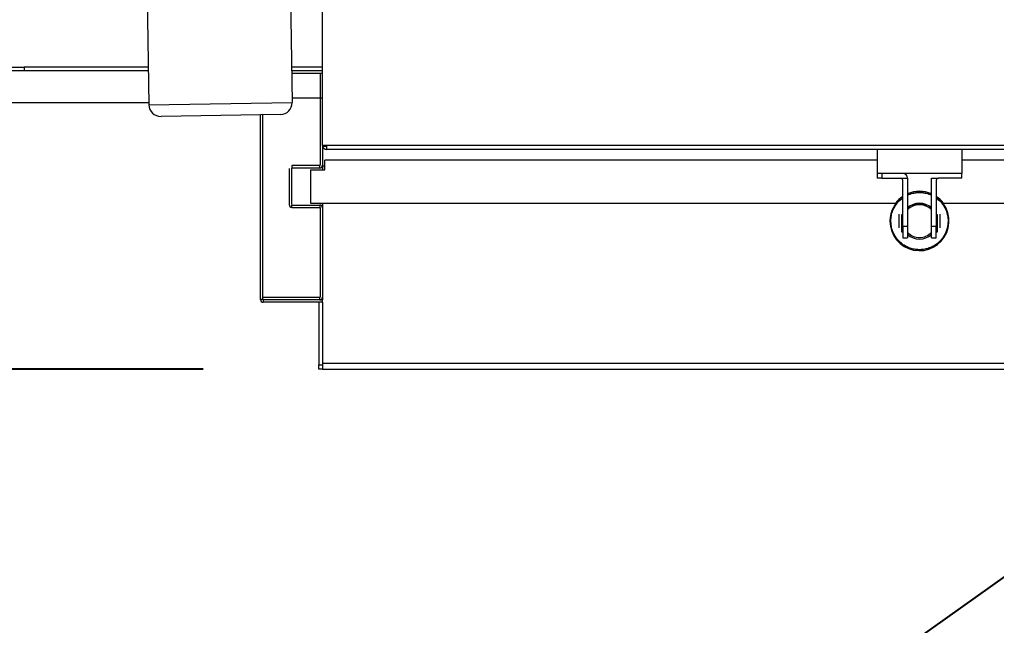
# Model space of a CAD drawing. Extents: x -2187 to 96136, y -11110 to 52208.
# Drawn here: x 31061 to 31880, y 18197 to 18704 of the extents above; entities that cross this region are included whole.
import ezdxf

# ---------------------------------------------------------------- set-up
doc = ezdxf.new("R2010")
doc.units = 0
doc.header["$LTSCALE"] = 1000
doc.header["$MEASUREMENT"] = 0
doc.linetypes.add('ACAD_ISO02W100', pattern=[15, 12, -3])
doc.layers.add('洗衣房设备', color=4, linetype='Continuous')
doc.styles.add('HZHT', font='hztxt_e.shx', dxfattribs={"width": 1.5, "bigfont": 'hztxt.shx'})
doc.dimstyles.new('75', dxfattribs={"dimscale": 100, "dimtxt": 3, "dimasz": 1, "dimexe": 1, "dimexo": 1, "dimgap": 0.2, "dimtad": 1, "dimdec": 0, "dimrnd": 10, "dimzin": 0, "dimdsep": 46, "dimtxsty": 'HZHT', "dimblk1": 'ARCHTICK', "dimblk2": 'ARCHTICK', "dimsah": 1, "dimcen": 1, "dimdle": 0.5, "dimclrd": 1, "dimclre": 1, "dimadec": 0, "dimazin": 0, "dimtfac": 1, "dimtdec": 0, "dimtix": 1, "dimtmove": 2, "dimatfit": 3, "dimfxl": 0, "dimtolj": 1, "dimtzin": 0, "dimarcsym": 0})

# ---------------------------------------------------------------- blocks, each defined once
blk = doc.blocks.new('_ArchTick')
at = {"color": 0, "linetype": 'ByBlock', "const_width": 0.4}
blk.add_lwpolyline([(-0.5, -0.5), (0.5, 0.5)], dxfattribs=at)
blk = doc.blocks.new('*D123')
at = {"color": 1, "linetype": 'ACAD_ISO02W100', "lineweight": -2, "ltscale": 750}
for p, q in [((30556.57, 21688.78), (30556.57, 20745.32)), ((30745.1, 21638.78), (30456.57, 21638.78)), ((30556.57, 18361.5), (30556.57, 19495.32)), ((31215.1, 18411.5), (30456.57, 18411.5))]:
    blk.add_line(p, q, dxfattribs=at)
at = {"layer": 'Defpoints', "color": 0, "linetype": 'ACAD_ISO02W100', "ltscale": 750}
for p in [(30556.57, 21638.78), (30845.1, 21638.78), (31315.1, 18411.5)]:
    blk.add_point(p, dxfattribs=at)
at = {"color": 1, "linetype": 'ACAD_ISO02W100', "lineweight": -2, "ltscale": 750, "xscale": 100, "yscale": 100, "zscale": 100}
for p, rotation in [((30556.57, 21638.78), 90), ((30556.57, 18411.5), 270)]:
    blk.add_blockref('_ArchTick', p, dxfattribs=dict(at, rotation=rotation))
at = {"color": 0, "linetype": 'ACAD_ISO02W100', "ltscale": 750, "insert": (30366.07, 20120.32), "char_height": 300, "attachment_point": 2, "rotation": 90, "style": 'HZHT'}
blk.add_mtext('\\A1;3230', dxfattribs=at)
blk = doc.blocks.new('*D124')
at = {"color": 1, "linetype": 'ACAD_ISO02W100', "lineweight": -2, "ltscale": 750}
for p, q in [((30840.1, 18544.5), (30840.1, 17219.73)), ((34640.1, 18544.5), (34640.1, 17219.73)), ((30790.1, 17319.73), (31518.68, 17319.73)), ((34690.1, 17319.73), (32768.68, 17319.73))]:
    blk.add_line(p, q, dxfattribs=at)
at = {"layer": 'Defpoints', "color": 0, "linetype": 'ACAD_ISO02W100', "ltscale": 750}
for p in [(30840.1, 18644.5), (34640.1, 18644.5), (34640.1, 17319.73)]:
    blk.add_point(p, dxfattribs=at)
at = {"color": 1, "linetype": 'ACAD_ISO02W100', "lineweight": -2, "ltscale": 750, "xscale": 100, "yscale": 100, "zscale": 100, "rotation": 180}
blk.add_blockref('_ArchTick', (30840.1, 17319.73), dxfattribs=at)
at = {"color": 1, "linetype": 'ACAD_ISO02W100', "lineweight": -2, "ltscale": 750, "xscale": 100, "yscale": 100, "zscale": 100}
blk.add_blockref('_ArchTick', (34640.1, 17319.73), dxfattribs=at)
at = {"color": 0, "linetype": 'ACAD_ISO02W100', "ltscale": 750, "insert": (32143.68, 17469.73), "char_height": 300, "attachment_point": 2, "style": 'HZHT'}
blk.add_mtext('\\A1;3800', dxfattribs=at)

msp = doc.modelspace()

# ---------------------------------------------------------------- linework, layer by layer
at = {"color": 7, "linetype": 'Continuous', "lineweight": 15}
for p, q in [((31287.689, 18751.578), (31289.633, 18634.97)), ((31167.888, 18738.608), (31169.65, 18632.97)), ((31315.097, 18598.901), (31315.097, 18715.501)), ((30870.097, 18664.501), (31065.097, 18664.501)), ((31065.097, 18661.501), (30925.097, 18661.501)), ((31169.124, 18664.501), (31065.097, 18664.501)), ((31065.097, 18664.501), (31065.097, 18661.501)), ((31169.174, 18661.501), (31065.097, 18661.501)), ((31315.097, 18664.501), (31289.141, 18664.501)), ((31315.097, 18661.501), (31289.191, 18661.501)), ((31289.224, 18659.501), (31315.097, 18659.501)), ((31313.097, 18659.501), (31313.097, 18582.401)), ((31169.624, 18634.501), (30850.097, 18634.501)), ((31169.65, 18632.97), (31289.633, 18634.97)), ((31289.569, 18638.784), (31315.097, 18638.784)), ((31279.801, 18624.805), (31179.815, 18623.138)), ((31263.097, 18469.901), (31263.097, 18624.527)), ((31265.097, 18469.901), (31265.097, 18624.56)), ((31318.497, 18598.901), (31315.097, 18598.901)), ((31315.097, 18598.901), (31315.097, 18582.401)), ((31318.497, 18598.501), (31315.097, 18598.501)), ((32311.697, 18598.901), (31318.497, 18598.901)), ((31318.497, 18598.901), (31318.497, 18595.501)), ((31779.597, 18595.501), (31318.497, 18595.501)), ((31779.597, 18595.501), (31779.597, 18575.501)), ((31850.597, 18595.501), (31779.597, 18595.501)), ((31850.597, 18595.501), (31850.597, 18575.501)), ((32311.697, 18595.501), (31850.597, 18595.501)), ((31779.597, 18586.501), (31317.097, 18586.501)), ((31317.097, 18578.501), (31317.097, 18586.501)), ((32313.097, 18586.501), (31850.597, 18586.501)), ((31287.097, 18579.601), (31287.097, 18549.401)), ((31289.097, 18579.601), (31289.097, 18549.401)), ((31312.697, 18582.001), (31289.497, 18582.001)), ((31289.497, 18582.001), (31289.497, 18580.001)), ((31312.697, 18580.001), (31289.497, 18580.001)), ((31305.097, 18578.501), (31317.097, 18578.501)), ((31305.097, 18578.501), (31305.097, 18550.501)), ((31312.697, 18580.001), (31312.697, 18582.001)), ((31315.097, 18582.401), (31315.097, 18581.501)), ((31315.097, 18581.501), (31315.097, 18578.501)), ((31317.097, 18581.501), (31315.097, 18581.501)), ((31850.597, 18575.501), (31779.597, 18575.501)), ((31779.597, 18575.501), (31779.597, 18571.501)), ((31783.597, 18575.501), (31783.597, 18571.501)), ((31801.097, 18575.501), (31783.597, 18575.501)), ((31850.597, 18571.501), (31850.597, 18575.501)), ((31783.597, 18571.501), (31779.597, 18571.501)), ((31783.597, 18571.501), (31799.097, 18571.501)), ((31799.097, 18571.501), (31805.097, 18571.501)), ((31801.097, 18531.003), (31801.097, 18569.501)), ((31805.097, 18571.501), (31805.097, 18531.003)), ((31825.097, 18531.003), (31825.097, 18571.501)), ((31825.097, 18571.501), (31831.097, 18571.501)), ((31829.097, 18569.501), (31829.097, 18531.003)), ((31846.597, 18571.501), (31831.097, 18571.501)), ((31850.597, 18571.501), (31846.597, 18571.501)), ((31305.097, 18550.501), (31795.097, 18550.501)), ((31315.097, 18550.501), (31315.097, 18546.601)), ((31795.497, 18551.02), (31795.817, 18551.02)), ((31797.127, 18552.52), (31796.784, 18552.52)), ((31798.677, 18554.02), (31798.303, 18554.02)), ((31831.891, 18554.02), (31831.516, 18554.02)), ((31833.409, 18552.52), (31833.066, 18552.52)), ((31834.377, 18551.02), (31834.697, 18551.02)), ((31835.097, 18550.501), (32325.097, 18550.501)), ((31289.497, 18549.001), (31312.697, 18549.001)), ((31289.497, 18547.001), (31289.497, 18549.001)), ((31289.497, 18547.001), (31312.697, 18547.001)), ((31312.697, 18549.001), (31312.697, 18547.001)), ((31313.097, 18546.601), (31313.097, 18471.901)), ((31315.097, 18546.601), (31315.097, 18471.901)), ((31809.097, 18549.221), (31809.097, 18548.743)), ((31809.097, 18548.743), (31809.097, 18547.813)), ((31821.097, 18548.743), (31821.097, 18549.205)), ((31821.097, 18547.869), (31821.097, 18548.743)), ((31797.797, 18541.201), (31797.797, 18535.501)), ((31797.797, 18535.501), (31797.797, 18529.801)), ((31799.897, 18540.767), (31799.897, 18526.501)), ((31800.697, 18540.767), (31799.897, 18540.767)), ((31800.697, 18540.767), (31800.697, 18526.501)), ((31830.297, 18540.767), (31829.497, 18540.767)), ((31829.497, 18540.767), (31829.497, 18526.501)), ((31830.297, 18526.501), (31830.297, 18540.767)), ((31832.397, 18529.801), (31832.397, 18541.201)), ((31799.897, 18526.501), (31800.697, 18526.501)), ((31805.097, 18531.003), (31801.097, 18531.003)), ((31801.097, 18531.003), (31801.097, 18521.501)), ((31805.097, 18531.003), (31805.097, 18528.29)), ((31805.097, 18528.29), (31805.097, 18526.03)), ((31805.097, 18526.03), (31805.097, 18524.321)), ((31825.097, 18528.29), (31825.097, 18531.003)), ((31829.097, 18531.003), (31825.097, 18531.003)), ((31825.097, 18526.03), (31825.097, 18528.29)), ((31825.097, 18524.321), (31825.097, 18526.03)), ((31829.097, 18521.501), (31829.097, 18531.003)), ((31829.497, 18526.501), (31830.297, 18526.501)), ((31801.097, 18521.501), (31805.097, 18521.501)), ((31805.097, 18524.091), (31805.097, 18521.501)), ((31825.097, 18521.501), (31825.097, 18523.981)), ((31825.097, 18521.501), (31829.097, 18521.501)), ((31265.097, 18469.901), (31263.097, 18469.901)), ((31265.097, 18469.501), (31265.097, 18471.501)), ((31312.697, 18471.501), (31265.097, 18471.501)), ((31312.697, 18469.501), (31265.097, 18469.501)), ((31315.097, 18469.501), (31265.497, 18469.501)), ((31265.497, 18469.501), (31265.497, 18467.501)), ((31312.697, 18469.501), (31312.697, 18471.501)), ((31315.097, 18471.901), (31315.097, 18469.501)), ((31315.097, 18467.501), (31315.097, 18469.501)), ((31315.097, 18467.501), (31265.497, 18467.501)), ((31312.097, 18467.501), (31312.097, 18415.001)), ((31315.097, 18467.501), (31315.097, 18415.001)), ((31312.097, 18411.501), (31312.097, 18415.001)), ((31312.097, 18415.001), (31315.097, 18415.001)), ((31315.097, 18411.501), (31312.097, 18411.501)), ((31315.097, 18416.601), (32315.097, 18416.601)), ((31315.097, 18416.601), (31315.097, 18411.501)), ((31315.097, 18411.501), (32315.097, 18411.501))]:
    msp.add_line(p, q, dxfattribs=at)
at = {"color": 8, "linetype": 'Continuous', "lineweight": 15}
msp.add_line((31318.497, 18598.101), (31315.097, 18598.101), dxfattribs=at)
at = {"color": 7, "linetype": 'Continuous', "lineweight": 15}
for centre, radius, start, end in [((31179.648, 18633.137), 10, 180.955104, 270.955104), ((31279.634, 18634.804), 10, 270.955104, 0.955104), ((31318.497, 18598.901), 3.4, 180, 270), ((31289.497, 18579.601), 0.4, 90, 180), ((31312.697, 18582.401), 2.4, 270, 0), ((31801.097, 18571.501), 4, 0, 90), ((31799.097, 18569.501), 2, 0, 90), ((31831.097, 18569.501), 2, 90, 180), ((31815.097, 18535.501), 25, 66.421822, 113.578178), ((31815.097, 18535.501), 24.75, 66.168992, 113.831008), ((31815.097, 18535.501), 24.75, 124.447897, 180), ((31815.097, 18535.501), 24.75, 180, 55.552103), ((31815.097, 18535.501), 25, 124.055798, 143.130102), ((31815.097, 18535.501), 15, 48.189685, 131.810315), ((31815.097, 18535.501), 25, 36.869898, 55.944202), ((31289.497, 18549.401), 2.4, 180, 270), ((31312.697, 18546.601), 2.4, 0, 90), ((31312.697, 18546.601), 0.4, 0, 90), ((31815.097, 18535.501), 13.773, 43.443049, 136.556951), ((31815.097, 18535.501), 14.538, 65.624283, 114.375717), ((31815.097, 18535.501), 13.773, 223.443049, 316.556951), ((31815.097, 18535.501), 15, 228.189685, 311.810315), ((31265.497, 18469.901), 2.4, 180, 270), ((31312.697, 18471.901), 2.4, 270, 0)]:
    msp.add_arc(centre, radius, start, end, dxfattribs=at)
at = {"color": 8, "linetype": 'Continuous', "lineweight": 15}
for points, knots in [([(31805.097, 18557.156), (31805.488, 18557.369), (31807.24, 18558.32), (31810.645, 18559.137), (31815.094, 18559.599), (31819.56, 18559.158), (31822.912, 18558.26), (31824.704, 18557.415), (31825.097, 18557.23)], [0, 0, 0, 0, 0.0645365, 0.2890037, 0.5007852, 0.7125668, 0.937034, 1, 1, 1, 1]), ([(31791.147, 18535.501), (31791.224, 18536.962), (31791.383, 18539.971), (31792.489, 18543.658), (31793.792, 18546.539), (31795.446, 18549.346), (31797.755, 18552.313), (31800.085, 18554.062), (31801.097, 18554.821)], [0, 0, 0, 0, 0.1939195, 0.3994547, 0.5066438, 0.6138096, 0.8324328, 1, 1, 1, 1]), ([(31829.097, 18554.821), (31830.108, 18554.062), (31832.437, 18552.312), (31835.255, 18548.711), (31837.479, 18544.439), (31838.808, 18539.97), (31838.969, 18536.962), (31839.047, 18535.501)], [0, 0, 0, 0, 0.1676133, 0.3862966, 0.6004355, 0.8060272, 1, 1, 1, 1])]:
    msp.add_open_spline(points, degree=3, knots=knots, dxfattribs=at)
at = {"color": 7, "linetype": 'Continuous', "lineweight": 15}
for points, knots in [([(31835.097, 18522.325), (31834.381, 18521.337), (31832.921, 18519.321), (31830.128, 18516.732), (31826.906, 18514.539), (31823.312, 18512.889), (31819.498, 18511.849), (31815.617, 18511.453), (31811.824, 18511.678), (31808.192, 18512.471), (31804.724, 18513.806), (31801.432, 18515.706), (31798.409, 18518.172), (31795.796, 18521.138), (31793.703, 18524.493), (31792.218, 18528.097), (31791.311, 18531.795), (31791.201, 18534.282), (31791.147, 18535.501)], [0, 0, 0, 0, 0.0596907, 0.1217259, 0.185429, 0.25, 0.314571, 0.3782741, 0.4403093, 0.5, 0.5596907, 0.6217259, 0.685429, 0.75, 0.814571, 0.8782741, 0.9403093, 1, 1, 1, 1]), ([(31839.047, 18535.501), (31838.999, 18534.345), (31838.902, 18532.019), (31838.109, 18528.602), (31836.892, 18525.313), (31835.693, 18523.318), (31835.097, 18522.325)], [0, 0, 0, 0, 0.24866975, 0.5, 0.75133025, 1, 1, 1, 1])]:
    msp.add_open_spline(points, degree=3, knots=knots, dxfattribs=at)

# ---------------------------------------------------------------- dimensions: what is measured, and where the dimension line sits
at = {"color": 1, "linetype": 'ACAD_ISO02W100', "ltscale": 750}
for base, p1, p2, angle, picture, middle in [((30556.565, 21638.784), (31315.097, 18411.501), (30845.097, 21638.784), 270, '*D123', (30516.075, 20120.318)), ((34640.097, 17319.735), (30840.097, 18644.501), (34640.097, 18644.501), 180, '*D124', (32143.682, 17319.735))]:
    dim = msp.add_linear_dim(base=base, p1=p1, p2=p2, angle=angle, dimstyle='75', override={"dimfxl": 3.25}, dxfattribs=at)
    dim.commit()
    dim.dimension.update_dxf_attribs({"geometry": picture, "text_midpoint": middle, "dimtype": 160})

# ---------------------------------------------------------------- leaders
at = {"layer": '洗衣房设备', "color": 2, "linetype": 'ACAD_ISO02W100', "ltscale": 750, "annotation_type": 0, "has_hookline": 1, "hookline_direction": 0, "text_width": 1258.333, "horizontal_direction": (-1, 0, 0)}
msp.add_leader([(32604.844, 18747.704), (31600.564, 18034.845), (31550.564, 18034.845)], dimstyle='75', override={"dimscale": 50, "dimgap": 0.2, "dimtad": 0, "dimfxl": 0.5, "dimfxlon": 1}, dxfattribs=at)

doc.saveas('drawing.dxf')
